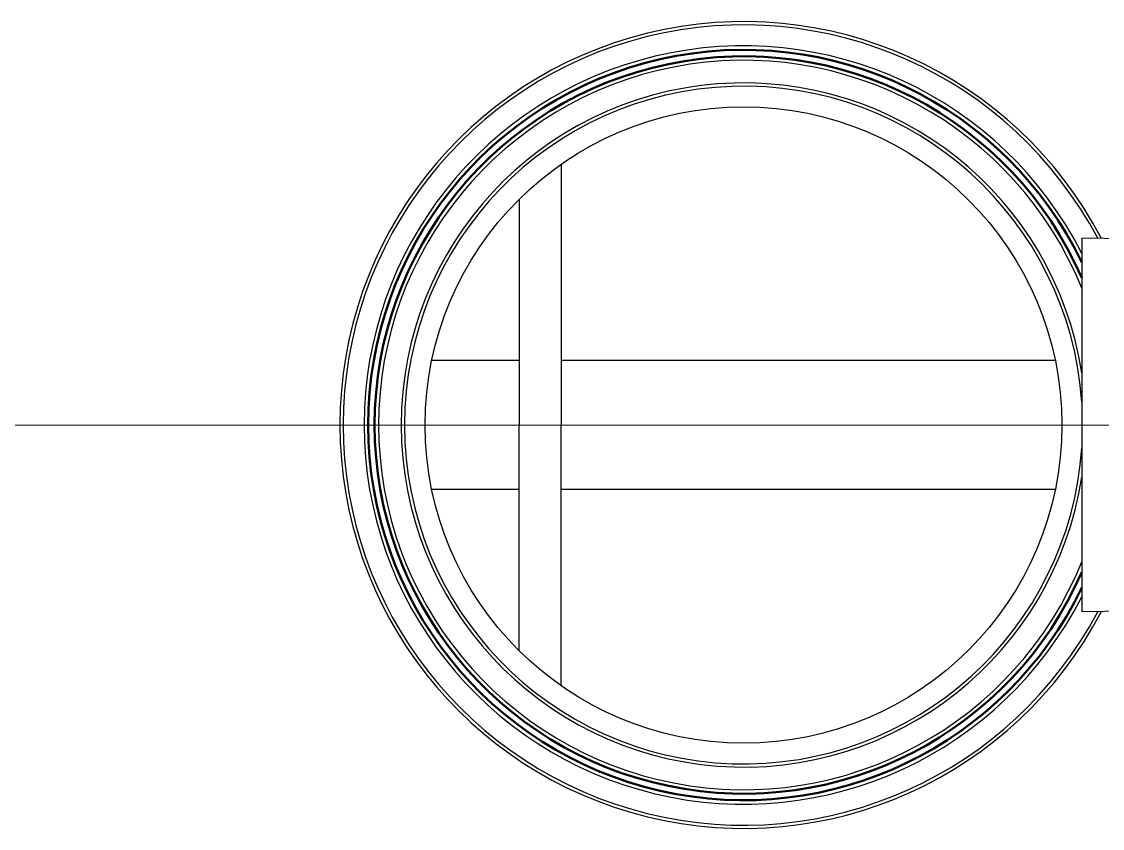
# Model space of a CAD drawing. Header units: millimetres. Extents: x 0 to 1148, y -805 to 0.
# Drawn here: x 261 to 428.2, y -647.8 to -522.9 of the extents above; entities that cross this region are included whole.
import ezdxf

# ---------------------------------------------------------------- set-up
doc = ezdxf.new("R2010")
doc.units = ezdxf.units.MM
doc.linetypes.add('CENTERX2', pattern=[101.6, 63.5, -12.7, 12.7, -12.7])
doc.layers.get('0').update_dxf_attribs({"linetype": 'CONTINUOUS', "lineweight": 25})

msp = doc.modelspace()

# ---------------------------------------------------------------- linework, layer by layer
for p, q in [((344.5, -544.97), (344.5, -585.35)), ((338, -550.39), (338, -585.35)), ((884.23, -563.19), (425.02, -556.41)), ((425.02, -556.41), (425.02, -614.28)), ((338, -575.35), (324.47, -575.35)), ((420.92, -575.35), (344.5, -575.35)), ((338, -620.3), (338, -585.35)), ((344.5, -625.73), (344.5, -585.35)), ((338, -595.35), (324.47, -595.35)), ((420.92, -595.35), (344.5, -595.35)), ((884.23, -607.51), (425.02, -614.28))]:
    msp.add_line(p, q)
at = {"linetype": 'CENTERX2', "lineweight": 5}
for p, q in [((531.96, -585.35), (21.96, -585.35)), ((884.23, -585.35), (234.57, -585.35))]:
    msp.add_line(p, q, dxfattribs=at)
msp.add_circle((372.69, -585.35), 49.25)
for radius, start, end in [(62.44, 27.5591, 332.4409), (61.94, 27.8095, 332.1905), (58.69, 26.9198, 333.0802)]:
    msp.add_arc((372.69, -585.35), radius, start, end)
at = {"lineweight": 50}
for radius, start, end in [(58.07, 25.6889, 334.3111), (57.07, 23.5157, 336.4843)]:
    msp.add_arc((372.69, -585.35), radius, start, end, dxfattribs=at)
at = {"color": 7, "linetype": 'CONTINUOUS', "lineweight": 25}
for radius, start, end in [(56.45, 22.0247, 337.9753), (52.95, 8.7737, 351.2263), (52.45, 3.87, 356.13)]:
    msp.add_arc((372.69, -585.35), radius, start, end, dxfattribs=at)

doc.saveas('drawing.dxf')
